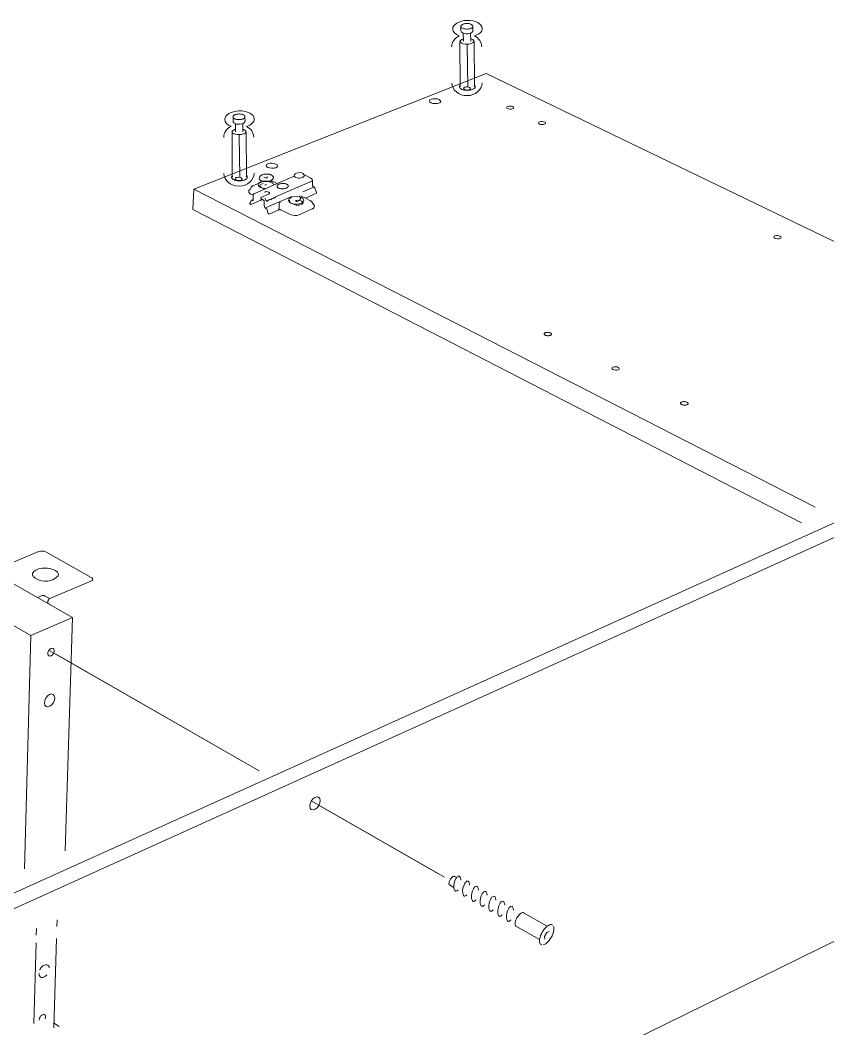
# Model space of a CAD drawing. Header units: metres. Extents: x -0.7 to 7.4, y 0 to 11.2.
# Drawn here: x 0.619 to 0.6616, y 0.7287 to 0.7819 of the extents above; entities that cross this region are included whole.
import ezdxf

# ---------------------------------------------------------------- set-up
doc = ezdxf.new("R2010")
doc.units = ezdxf.units.M
doc.header["$MEASUREMENT"] = 0
doc.layers.add('PDF6_Geometry_Num_Penna__1', color=255, linetype='Continuous', lineweight=18)
doc.layers.add('PDF6_Geometry_Num_Penna__7', color=7, linetype='Continuous', lineweight=18)

msp = doc.modelspace()

# ---------------------------------------------------------------- linework, layer by layer
at = {"layer": 'PDF6_Geometry_Num_Penna__1', "color": 255, "linetype": 'Continuous', "lineweight": 18, "flags": 128}
for points in [[(0.6314544594322239, 0.7423476067134419), (0.6209095788766684, 0.7483988039356642)], [(0.640991524432224, 0.7368745769912197), (0.6347766383211128, 0.7404411603245531)]]:
    msp.add_lwpolyline(points, dxfattribs=at)
at = {"layer": 'PDF6_Geometry_Num_Penna__7', "color": 7, "linetype": 'Continuous', "lineweight": 18, "flags": 128}
for points in [[(0.6428495344322239, 0.7813343842134419), (0.6428477705433351, 0.7815464036578864, 0.3150679448635886), (0.6427369983211129, 0.7816744619912198), (0.6427211233211129, 0.781680459213442), (0.6426851399877795, 0.7816917481023309), (0.6426473927655573, 0.7817002147689975), (0.6426082344322239, 0.7817058592134419), (0.642566959432224, 0.7817086814356642), (0.6425260372100017, 0.7817097397689975), (0.6424854677655573, 0.7817076231023309), (0.6424463094322239, 0.7817033897689976), (0.6424071510988906, 0.781696334213442), (0.6423708149877795, 0.7816875147689976), (0.6423365955433351, 0.7816758731023309), (0.6423041399877795, 0.7816610564356642), (0.6422759177655573, 0.7816437703245531), (0.6422540455433351, 0.7816257786578864), (0.6422374649877794, 0.7816060231023308), (0.6422258233211128, 0.781585209213442), (0.6422187677655572, 0.7815640425467754), (0.6422173566544461, 0.7815432286578864), (0.6422187677655572, 0.7813301508801087)], [(0.6429278510988906, 0.7784313758801086), (0.6429130344322239, 0.780753359213442, 0.3189322726437929), (0.6427292372100021, 0.7808994092134486)], [(0.642179609432224, 0.778464184213442, 0.2286868653942249), (0.6421425677655572, 0.7783844564356641), (0.6421430616544462, 0.7783652653245531)], [(0.6308273616544461, 0.7765595017134419), (0.6308255977655572, 0.7767715211578864, 0.3155579761801908), (0.630714825543335, 0.7768992267134419), (0.630698950543335, 0.776905576713442), (0.6306629672100017, 0.776916512824553), (0.6306252199877794, 0.7769249794912197), (0.6305860616544462, 0.7769309767134419), (0.6305447866544461, 0.7769341517134419), (0.630503864432224, 0.7769345044912197), (0.6304632949877795, 0.7769327406023308), (0.6304241366544461, 0.7769281544912197), (0.6303849783211128, 0.7769210989356642), (0.6303486422100018, 0.7769122794912197), (0.6303144227655573, 0.7769009906023309), (0.6302819672100017, 0.7768861739356641), (0.6302537449877794, 0.776868887824553), (0.6302318727655573, 0.7768505433801086), (0.6302152922100016, 0.7768311406023308), (0.630203650543335, 0.776810326713442), (0.6301965949877795, 0.7767884544912197), (0.6301951838766684, 0.7767679933801085), (0.6301965949877795, 0.7765549156023308)], [(0.6309056783211128, 0.7736564933801086), (0.6308908616544462, 0.7759784767134419, 0.3180511680323405), (0.6307070644322235, 0.7761245267134345)], [(0.6301595533211128, 0.773636737824553, 0.3808459664731806), (0.6301803672100007, 0.7736166294912459)], [(0.6343697091544461, 0.7719229081023309), (0.6336863785988907, 0.7716219886578863, -0.2021864158275265), (0.6332110458211128, 0.7716248108801086), (0.6327213902655573, 0.7718777525467753), (0.6327069263766684, 0.7718841025467753), (0.6326885819322239, 0.7718872775467753), (0.6326705902655573, 0.7718890414356642), (0.6326497763766684, 0.7718879831023308), (0.6326321374877795, 0.7718833969912198), (0.6326162977655573, 0.7718778936578864), (0.632102935543335, 0.7716522922689975), (0.6320468438766684, 0.7716815728245531), (0.6319710672100016, 0.7719145472689973, -0.2768757331325112), (0.631845125543335, 0.7721096333801085), (0.6318356005433351, 0.7723435250467753)], [(0.6318746530433347, 0.7724834719912196, 0.01137990499743895), (0.6319533224877795, 0.7723483581023308), (0.6319674335988905, 0.7723402442134419), (0.6319815447100017, 0.7723360108801086), (0.6319967141544461, 0.7723367164356642), (0.6320125891544461, 0.772341655324553)], [(0.6337964452655573, 0.7721516492134419, -0.1905571568411413), (0.6334254994322239, 0.7721522136578863), (0.6332304133211129, 0.7722531081023308), (0.633219124432224, 0.7722619275467754), (0.6332071299877795, 0.7722682775467753), (0.6331983105433351, 0.7722770969912197), (0.6331884327655573, 0.7722859164356641), (0.6331764383211128, 0.7723010858801086), (0.6331686772100017, 0.7723190775467752), (0.6331679716544462, 0.7723374219912197), (0.6331725577655573, 0.7723529442134419), (0.6331803188766684, 0.7723716414356642), (0.6331937244322239, 0.7723864581023309)], [(0.633560119432224, 0.7723187247689975), (0.6335893999877795, 0.7723278969912197), (0.6336183277655573, 0.7723367164356643), (0.6336447860988905, 0.7723487108801087), (0.6336698333211128, 0.7723631747689975), (0.6336913527655573, 0.7723776386578864), (0.6337135777655573, 0.7723980997689975), (0.6337312166544462, 0.7724171497689976, 0.4362993953968531), (0.633703946932224, 0.7725778047689975), (0.6337099441544461, 0.7725919158801086)], [(0.6227198580433351, 0.752480936713442), (0.6203270369322248, 0.753829323935666, 0.2009375376941774), (0.6199419799877794, 0.7538491500467753), (0.6177748660988905, 0.7529347500467752), (0.6180179299877795, 0.7527950500467753), (0.6180497858211128, 0.7527776581023308), (0.618062133043335, 0.752767780324553), (0.6180716580433351, 0.7527557858801086), (0.6180695413766684, 0.7527335608801087), (0.6180571941544462, 0.7527240358801086), (0.6180419188766684, 0.752713805324553), (0.6179805355433351, 0.7526894636578864), (0.6179688938766684, 0.7526919331023308), (0.6179540066544461, 0.7526870294912197)], [(0.6209770652655572, 0.7525621461578864, -0.3372691694735467), (0.6197954008211127, 0.7524248803245531), (0.6197534202655572, 0.7524516914356641), (0.6197167313766684, 0.7524785025467753), (0.6196849813766684, 0.7525081358801086), (0.619660286932224, 0.7525374164356642), (0.6196408841544461, 0.7525691664356642), (0.6196260674877795, 0.752601269213442)], [(0.6417539124877796, 0.7366730350467753, 0.08201635068769328), (0.6416473735988906, 0.7365414489356642, 0.07933718192673045), (0.641588565543335, 0.7363831222689975, 0.1206545506244235), (0.6415913877655448, 0.7362931639356608)], [(0.6419528438766683, 0.7366001511578864, 0.1573392172112563), (0.6418472927655572, 0.7361009706023308, 0.1169373646942124), (0.6418941416544461, 0.7359671267134419, 0.4213809727648404), (0.641991796611029, 0.7359439560212616, 0.08441507165376261), (0.6420710597100036, 0.736010377268996)], [(0.6422105833211128, 0.736560216713442, 0.1161170693083017), (0.6421636638766657, 0.7366949778245513, 0.4069950767396971), (0.6420581928619876, 0.7367179881295166, 0.1170647472673593), (0.6419617338766634, 0.7366155322690003)], [(0.6426016727655572, 0.7364544892134419, 0.277409104615622), (0.6425244144322149, 0.7364527253245675, 0.1158037123919654), (0.642425460265554, 0.7363509489356661)], [(0.6424163585988907, 0.7363352150467752, 0.1564302380053602), (0.6423108780433333, 0.7358363872689974, 0.1164822587458933), (0.6423577269322243, 0.7357019789356645)], [(0.6428794147100018, 0.7360639289356642, 0.1571488480254686), (0.6427741810988906, 0.7355643956023308, 0.112979036262144), (0.6428205360988906, 0.735430551713442, 0.415028630865364), (0.6429258678794356, 0.7354081682911057, 0.08463036232246134), (0.6429979833211129, 0.7354741550467753)], [(0.6431374716544462, 0.7360241356023308, 0.1165679259917525), (0.6430901994322221, 0.7361581911578853, 0.1161744434278803), (0.6430648699877655, 0.7361830267134185)], [(0.6436010216544461, 0.7357593758801086, 0.1175317893511799), (0.6435541022099984, 0.7358937842134399, 0.4137120459169317), (0.6434517988787974, 0.7359159979219195, 0.1159448794690609), (0.6433520310988912, 0.7358147267134417)], [(0.6423837972100017, 0.7356776725467753, 0.2854116326783326), (0.6424607027655556, 0.7356794364356668, 0.08107223061081209), (0.6425347508211171, 0.735745441157883)], [(0.6433429294322239, 0.7357988164356641, 0.1569605459357009), (0.643237801654445, 0.7352999886578861, 0.1182397062810853), (0.6432846505433377, 0.7351657567134438)], [(0.6438025283211128, 0.7355375139356642, 0.1571259245619881), (0.6436969419322239, 0.7350383333801086, 0.1163893730726864), (0.6437438260988906, 0.7349037839356641, 0.420588802807207), (0.6438443249588087, 0.7348814698053626, 0.08261620177674864), (0.6439207441544473, 0.7349470344912189)], [(0.6439874544322238, 0.7356562589356641, 0.2786810016936244), (0.6439105488766711, 0.735654495046771, 0.1170647473006163), (0.6438114183211197, 0.7355527186578823)], [(0.6440629841544462, 0.735458632824553, 0.01985502133784275), (0.6440601619322199, 0.7354974383801082, 0.1132346302742862), (0.6440136658211123, 0.7356315997689972)], [(0.6445267105433351, 0.7351938731023309, 0.01358137474321153), (0.6445242410988895, 0.7352326786578863, 0.1183233231614329), (0.6444768630433325, 0.7353666989356625, 0.411526768014962), (0.6443725974312661, 0.7353911213805361, 0.1146776066297739), (0.644274968321113, 0.7352884881023308)], [(0.6433103327655573, 0.735141450324553, 0.2855580849261986), (0.6433872383211127, 0.7351432142134423, 0.08284073271193265), (0.6434616744322194, 0.7352090425467791)], [(0.644266219432224, 0.735272577824553, 0.1571259245576874), (0.6441607388766699, 0.7347730444912198, 0.1155337147839838), (0.6442074113766686, 0.7346389889356644)], [(0.6449150483211128, 0.7351267747689976, 0.2774091045871268), (0.6448379663766683, 0.7351249756023308, 0.114673729381987), (0.6447389416544461, 0.7350235167134419, -0.001945743267766542), (0.6447297694322239, 0.7350076417134419, 0.1569605459431564), (0.6446247122100017, 0.7345086375467754, 0.1191299130445882), (0.6446712435988905, 0.7343744761578864, 0.4165992400324688), (0.6447709196829234, 0.7343516335182457, 0.07890612897037684), (0.6448481616544419, 0.7344176914356676)], [(0.6449907544322239, 0.7349289369912198, 0.01288177065276705), (0.6449875794322227, 0.7349680953245529, 0.1167565673841298), (0.6449409069322252, 0.7351021156023315)], [(0.6442334463766684, 0.7346143650467754, 0.2718039292296925), (0.6443103519322355, 0.7346161289356457, 0.08048517952554143), (0.644384611654444, 0.7346828039356659)], [(0.6463660585988906, 0.7333796781023308), (0.6451186363766683, 0.7340919364356642, -0.1985387100213565), (0.6450837819322239, 0.734136739213442, -0.1171694703709249), (0.6450789488766683, 0.7342788733801087, -0.08118220827746997), (0.645172505543335, 0.7345290986578864, -0.07965215592784418), (0.6453404277655572, 0.7347368847689975, -0.1159276464623764), (0.6454653110988906, 0.7348045828245531)], [(0.6470562683211128, 0.7341351869912197), (0.6470153460988907, 0.7341591758801087, 0.1961189315446794), (0.6469332547100062, 0.7341693711578697, 0.1160287602679665), (0.6467509038766666, 0.734070522824555, 0.1611153284380082), (0.6463672851586645, 0.7333980804087785, 0.1175335657714386), (0.6463774180433332, 0.7331958456023304, 0.1977065761330421), (0.6464281474877794, 0.7331302994912198), (0.6464690697100017, 0.7331070161578864)], [(0.6465515491544461, 0.7330963269912197, 0.1160287602909979), (0.6467336530433351, 0.7331952106023308, 0.1614974415438233), (0.6471144766544461, 0.7338628778245531, 0.1176432260738169), (0.647107068321108, 0.7340696056023295)], [(0.6200065735988906, 0.7317801483801086), (0.6200125708211128, 0.7317946122689976), (0.6200369124877795, 0.7318390622689974), (0.6200637235988905, 0.731882806713442), (0.6200951208211128, 0.7319216122689975), (0.6201300458211128, 0.7319558317134419), (0.6201667347100017, 0.7319879344912197), (0.6202034235988906, 0.7320122761578864), (0.6202422291544462, 0.7320316789356641, -0.5753134437225638), (0.6205009916544577, 0.7318874986578866)]]:
    msp.add_lwpolyline(points, format="xyb", dxfattribs=at)
for points in [[(0.6428479116544461, 0.7815469681023308), (0.6428419144322239, 0.7815222736578864), (0.6428313310988906, 0.7815042819912197), (0.6428143977655573, 0.7814869958801086), (0.6427914672100017, 0.7814711208801086), (0.6427643033211128, 0.7814563042134419), (0.6427314949877795, 0.7814425458801086), (0.6426955116544462, 0.781432315324553), (0.6426563533211128, 0.7814238486578864), (0.6426157838766684, 0.7814171458801087), (0.6425716866544462, 0.7814132653245531), (0.6425282949877795, 0.7814122069912197), (0.6424841977655573, 0.7814136181023308), (0.6424415116544462, 0.7814174986578863), (0.6423998838766684, 0.7814238486578864), (0.6423617838766683, 0.781432315324553), (0.6423268588766684, 0.7814432514356642), (0.6422954616544462, 0.7814566569912198), (0.642268650543335, 0.7814711208801086), (0.6422471310988906, 0.7814873486578864), (0.6422312560988906, 0.7815046347689976), (0.6422220838766685, 0.7815222736578864), (0.6422182033211128, 0.7815409708801087)], [(0.6423422399877795, 0.7811982119912197), (0.6423457677655573, 0.7807688814356641)], [(0.6427306483211128, 0.7807717036578864), (0.6427274733211128, 0.7812010342134419)], [(0.6423450622100016, 0.7808969397689974), (0.6423027288766684, 0.7808838869912197), (0.6422685094322239, 0.7808697758801086), (0.6422388760988906, 0.7808539008801086), (0.6422134760988906, 0.7808362619912197), (0.6421923094322239, 0.7808165064356641), (0.6421774927655572, 0.7807946342134419), (0.6421686733211128, 0.7807748786578863), (0.6421640872100017, 0.7807530064356641)], [(0.6421644399877795, 0.7807448925467753), (0.6421796094322239, 0.7784264369912197)], [(0.6425468158211128, 0.7805969728245531), (0.6425799769322239, 0.7783811756023309)], [(0.628122755543335, 0.7729728806023308), (0.6435472583211128, 0.7790621778245531), (0.6801553610988905, 0.7614042389356641)], [(0.6422713316544462, 0.7782292342134419), (0.6422896760988905, 0.7782221786578865), (0.6423277760988906, 0.7782098314356642), (0.6423690510988906, 0.7781996008801086), (0.6424127955433351, 0.7781918397689975), (0.6424583038766684, 0.7781865481023308), (0.6425045177655573, 0.7781823147689975), (0.642552495543335, 0.7781812564356642), (0.6425994149877795, 0.7781830203245531), (0.642646334432224, 0.7781869008801087), (0.6426914899877795, 0.7781925453245531), (0.6427348816544461, 0.778200659213442), (0.6427761566544461, 0.7782115953245531), (0.6428149622100018, 0.7782239425467753), (0.6428498872100017, 0.7782380536578865), (0.6428812844322239, 0.778254634213442), (0.6429084483211128, 0.7782729786578864), (0.6429306733211129, 0.7782934397689975), (0.642949370543335, 0.7783146064356642), (0.6429603066544461, 0.7783378897689975), (0.6429648927655572, 0.7783611731023309), (0.642965245543335, 0.7783742258801086)], [(0.6429655983211129, 0.7783706981023308), (0.6429663038766684, 0.7783901008801086)], [(0.6308257388766684, 0.776771909213442), (0.6308197416544462, 0.7767472147689976), (0.6308091583211128, 0.7767292231023308), (0.6307922249877794, 0.7767119369912198), (0.630769294432224, 0.7766957092134419), (0.6307421305433351, 0.7766812453245531), (0.6307093222100018, 0.7766678397689976), (0.6306733388766683, 0.7766572564356642), (0.6306341805433351, 0.7766487897689975), (0.6305936110988906, 0.776641734213442), (0.6305495138766684, 0.7766382064356642), (0.6305061222100017, 0.7766371481023309), (0.6304620249877795, 0.776638559213442), (0.6304193388766685, 0.7766424397689975), (0.6303777110988906, 0.7766487897689975), (0.6303396110988906, 0.776657609213442), (0.6303046860988906, 0.7766681925467752), (0.6302732888766684, 0.7766815981023308), (0.6302464777655572, 0.7766957092134419), (0.6302249583211128, 0.7767119369912198), (0.6302090833211128, 0.7767292231023308), (0.6301999110988906, 0.7767475675467752), (0.6301960305433351, 0.7767659119912197)], [(0.6303200672100017, 0.7764233294912197), (0.6303235949877796, 0.7759939989356641)], [(0.630708475543335, 0.7759964683801086), (0.630705300543335, 0.7764261517134419)], [(0.6303228894322239, 0.7761217044912198), (0.6302805560988906, 0.7761086517134419), (0.6302463366544462, 0.7760948933801086), (0.6302167033211128, 0.7760790183801086), (0.6301913033211128, 0.7760610267134419), (0.6301701366544462, 0.7760416239356641), (0.6301553199877794, 0.776019751713442), (0.6301465005433351, 0.7759999961578864), (0.6301419144322239, 0.7759781239356641)], [(0.6301422672100018, 0.7759700100467752), (0.6301574366544461, 0.7736512017134419)], [(0.6305246430433351, 0.7758217022689975), (0.6305578041544462, 0.7736062578245531)], [(0.6319428097100017, 0.773765007824553), (0.6319720902655572, 0.7737660661578865), (0.6320020763766684, 0.7737646550467753), (0.6320313569322239, 0.773763596713442), (0.6320592263766683, 0.773760421713442), (0.6320856847100017, 0.7737572467134419), (0.6321139069322239, 0.7737512494912197), (0.6321393069322239, 0.7737456050467754), (0.6321640013766684, 0.7737374911578864), (0.6321876374877794, 0.7737293772689975), (0.6322109208211129, 0.7737191467134419), (0.6322317347100017, 0.7737085633801086), (0.6322504319322239, 0.7736979800467753), (0.6322691291544461, 0.7736828106023308), (0.6322857097100018, 0.7736694050467753), (0.6322973513766684, 0.7736517661578864), (0.6323096985988905, 0.7736341272689975), (0.632317106932224, 0.773618957824553), (0.6323220458211128, 0.7736006133801087), (0.6323231041544461, 0.7735801522689976), (0.6323220458211128, 0.7735596911578864), (0.6323181652655572, 0.7735392300467753), (0.6323100513766684, 0.773520532824553), (0.6323015847100016, 0.773504657824553), (0.6322881791544461, 0.7734877244912197), (0.632270893043335, 0.7734690272689976), (0.6322511374877795, 0.7734520939356642), (0.6322267958211127, 0.7734376300467752), (0.6322049235988906, 0.773425282824553), (0.6321826985988905, 0.7734154050467753), (0.6321576513766684, 0.7734051744912197)], [(0.6338574052655572, 0.7735891128245531), (0.6338842163766684, 0.7736039294912197), (0.6339064413766684, 0.7736183933801086), (0.633926196932224, 0.7736349739356642), (0.6339392497100017, 0.7736515544912197), (0.633945246932224, 0.773670251713442), (0.6339487747100017, 0.7736885961578863)], [(0.6343053977655573, 0.7735481200467752), (0.6339335699877795, 0.7737400311578864), (0.6339409783211128, 0.7737245089356642), (0.6339462699877795, 0.7737065172689974), (0.6339487394322239, 0.7736885256023308)], [(0.5812578858211128, 0.7734437331023308), (0.6217267885988906, 0.750370655324553)], [(0.6301203949877795, 0.7736095739356642), (0.6301207477655573, 0.7735901711578863)], [(0.6302491588766683, 0.773454351713442), (0.6302675033211128, 0.7734472961578864), (0.6303056033211129, 0.7734349489356641), (0.6303468783211128, 0.7734247183801085), (0.6303906227655574, 0.7734169572689975), (0.6304361310988906, 0.773411312824553), (0.6304823449877794, 0.7734074322689974), (0.6305303227655572, 0.7734063739356641), (0.6305772422100018, 0.7734074322689974), (0.6306241616544461, 0.7734116656023308), (0.6306693172100017, 0.773417662824553), (0.6307127088766684, 0.7734254239356642), (0.6307539838766684, 0.7734363600467753), (0.6307927894322239, 0.7734490600467753), (0.630827714432224, 0.7734628183801086), (0.6308591116544461, 0.7734797517134419), (0.6308862755433351, 0.7734980961578863), (0.630908500543335, 0.7735182044912198), (0.6309271977655573, 0.7735397239356642), (0.6309381338766684, 0.7735626544912196), (0.6309427199877795, 0.7735859378245531), (0.6309430727655573, 0.7735989906023308)], [(0.630943425543335, 0.7735958156023308), (0.6309441310988906, 0.7736148656023308)], [(0.6312364074877794, 0.7731398856023308), (0.6317274741544462, 0.7733533161578864)], [(0.6313507780433351, 0.7727412819912197), (0.6325272919322239, 0.7732591597689975)], [(0.6321488319322239, 0.7734025639356642), (0.6321311930433351, 0.7733951556023309), (0.6321036763766684, 0.773387041713442), (0.6320747485988906, 0.7733813972689975), (0.6320451152655573, 0.7733754000467753), (0.6320137180433351, 0.7733722250467753), (0.6319862013766684, 0.7733683444912197), (0.6319540985988906, 0.7733672861578863), (0.6319251708211128, 0.7733658750467752), (0.6318951847100017, 0.7733669333801086), (0.6318683735988906, 0.7733683444912197), (0.6318380347100018, 0.7733715194912197), (0.6318108708211129, 0.7733746944912198), (0.6317861763766685, 0.7733806917134419), (0.631758306932224, 0.7733863361578864), (0.6317491347100017, 0.7733909222689974)], [(0.6317788033211128, 0.7732771514356642), (0.6317795088766683, 0.7732651569912197)], [(0.6318224066544461, 0.7735946161578864), (0.6319409399877796, 0.7735469911578864), (0.6320266649877795, 0.773618957824553)], [(0.6318758172100017, 0.7732010219912197), (0.6319654227655572, 0.7732010219912197)], [(0.632142623043335, 0.7733798450467753), (0.6321450924877795, 0.7733191672689975)], [(0.6321450219322239, 0.7733863714356641), (0.6321489024877794, 0.7734001297689975)], [(0.6322048177655573, 0.7734253181023308), (0.632527609432224, 0.7732591597689975)], [(0.6343051508211128, 0.7735481906023308), (0.6343217313766684, 0.7735376072689975), (0.6343383119322239, 0.7735224378245531), (0.6343520702655573, 0.7735047989356642), (0.6343647702655573, 0.7734825739356642), (0.6343721785988906, 0.7734599961578864), (0.6343802924877795, 0.773435301713442), (0.6343838202655573, 0.773413076713442), (0.6324400147100018, 0.7725618239356642)], [(0.6330078458211128, 0.7730286194912197), (0.6329764485988906, 0.7730162722689975), (0.6329404652655573, 0.7730056889356641), (0.6329023652655572, 0.7729968694912197), (0.6328819041544461, 0.7729936944912197), (0.6328589735988905, 0.7729929889356641), (0.6328180513766684, 0.7729891083801086), (0.6327774819322239, 0.7729894611578865), (0.632736206932224, 0.7729901667134419), (0.6326998708211128, 0.7729954583801085), (0.6326674152655573, 0.7730032194912196), (0.632637781932224, 0.7730109806023309), (0.6326123819322239, 0.7730190944912196), (0.6325866291544462, 0.7730317944912197), (0.6325661680433351, 0.7730423778245531), (0.6325492347100017, 0.7730575472689974), (0.6325354763766684, 0.7730702472689974), (0.6325255985988906, 0.7730861222689974), (0.6325181902655573, 0.7731037611578864), (0.6325174847100017, 0.7731242222689975), (0.6325213652655572, 0.773142566713442), (0.6325291263766684, 0.7731612639356642), (0.6325379458211128, 0.7731707889356642), (0.6325464124877795, 0.7731803139356642), (0.6325555847100017, 0.7731894861578864), (0.6325661680433351, 0.7731990111578864), (0.6325905097100017, 0.7732138278245531), (0.6326197902655573, 0.7732286444912198)], [(0.632527433043335, 0.7732592656023308), (0.6334256052655572, 0.7736508489356642)], [(0.6326197549877796, 0.7732287503245531), (0.6326532688766684, 0.773241450324553), (0.6326892522100017, 0.7732520336578864), (0.6327273522100018, 0.773260500324553), (0.6327474605433351, 0.7732636753245531), (0.6327679216544462, 0.7732664975467752), (0.6328088438766685, 0.7732682614356641), (0.6328501188766684, 0.773270025324553), (0.6328913938766684, 0.7732672031023309), (0.6329298466544462, 0.7732619114356641), (0.6329615966544462, 0.7732562669912197), (0.6329894660988906, 0.7732481531023309), (0.6330169827655573, 0.773238275324553), (0.6330402660988906, 0.7732280447689974), (0.6330614327655573, 0.7732153447689974), (0.633077660543335, 0.7732019392134419), (0.633092124432224, 0.7731867697689975), (0.6331020022100017, 0.7731712475467752), (0.633109410543335, 0.7731536086578864), (0.6331101160988906, 0.7731352642134419), (0.6331065883211129, 0.7731169197689974), (0.6330977688766684, 0.7730985753245531), (0.6330917716544462, 0.7730869336578864), (0.633082599432224, 0.7730774086578864), (0.6330720160988906, 0.7730678836578865), (0.6330607272100017, 0.773060475324553), (0.6330367383211128, 0.7730435419912197), (0.6330078105433351, 0.773028725324553)], [(0.6334257463766684, 0.7736507783801087), (0.6334250408211128, 0.7736670061578864)], [(0.6344651708211129, 0.7730799839356641), (0.6344422402655573, 0.7730902144912197), (0.6344309513766684, 0.7730986811578864), (0.6344189569322239, 0.773112086713442), (0.6344087263766683, 0.7731276089356642), (0.6343992013766684, 0.7731452478245531), (0.6343939097100016, 0.7731632394912198), (0.6343907347100017, 0.7731812311578864), (0.6343836791544462, 0.7734130061578864)], [(0.6195349449877795, 0.7494288444912197), (0.579127425543335, 0.7726666694912196)], [(0.6281228966544461, 0.7729728100467753), (0.6280812688766684, 0.771896837824553)], [(0.6281228966544461, 0.7729728100467753), (0.6608987744322239, 0.7561834100467753)], [(0.6311067263766684, 0.7729707639356642), (0.6310848541544462, 0.7729559472689974), (0.6310693319322239, 0.7729414833801086), (0.6310562791544462, 0.7729256083801086), (0.6310460485988907, 0.7729090278245531), (0.6310372291544462, 0.7728928000467753), (0.6310337013766684, 0.7728769250467753), (0.6310319374877795, 0.7728585806023308), (0.6310340541544461, 0.7728088389356641)], [(0.6310339835988906, 0.7728088389356641), (0.6310375113766684, 0.7727904944912196), (0.631044566932224, 0.7727749722689975), (0.6310569141544462, 0.7727573333801085), (0.6310731419322239, 0.7727418111578863), (0.6310925447100018, 0.7727266417134419), (0.6311154752655572, 0.7727118250467753), (0.6312502363766683, 0.772642327824553)], [(0.6311068674877794, 0.7729707286578864), (0.6310775869322239, 0.772912520324553)], [(0.6312362663766684, 0.773139709213442), (0.6312186274877795, 0.7731298314356642), (0.6312027524877795, 0.7731224231023308), (0.6311900524877795, 0.7731125453245531), (0.6311787635988907, 0.7731012564356642), (0.6311678274877794, 0.7730913786578864), (0.6311593608211128, 0.7730797369912198), (0.6311533635988906, 0.7730656258801086), (0.6311067969322239, 0.7729707286578864)], [(0.6312499894322239, 0.7726470550467753), (0.6312510477655573, 0.7726675161578864), (0.6312549283211129, 0.7726858606023308), (0.631264100543335, 0.7726996189356642), (0.6312746838766684, 0.7727091439356641), (0.6312880894322239, 0.7727144356023308), (0.6313022005433351, 0.7727126717134419), (0.6313173699877795, 0.7727066744912198)], [(0.6312594791544461, 0.7724153858801086), (0.6312591263766684, 0.772429144213442), (0.631250306932224, 0.7726422219912197)], [(0.6312765183211129, 0.7727116486578864), (0.6313304933211128, 0.7727342264356641)], [(0.6320642358211128, 0.7726987369912198), (0.6316638330433351, 0.772525170324553)], [(0.6316714883211129, 0.7730623803245531), (0.631857049432224, 0.7729653664356642)], [(0.6345996497100016, 0.7727511244912197), (0.6340122747100017, 0.7724925383801087), (0.6337681524877795, 0.7726188328245531)], [(0.6337769719322239, 0.7726238069912197), (0.6337893191544461, 0.7726082847689976)], [(0.6338739505433351, 0.7728187872689976), (0.6344652060988906, 0.773079842824553)], [(0.634465311932224, 0.7730799486578864), (0.6344773063766684, 0.773071129213442), (0.6344864785988906, 0.7730601931023309), (0.6344963563766683, 0.7730492569912197), (0.6345058813766683, 0.7730337347689975), (0.634511173043335, 0.7730178597689975)], [(0.6345852916544462, 0.7728229500467753), (0.6345740027655572, 0.7728296528245531), (0.6345112083211129, 0.7730180361578864)], [(0.6345974272100017, 0.7728007250467752), (0.6345917827655573, 0.7728190694912197)], [(0.6345996497100016, 0.772751089213442), (0.634597533043335, 0.7728008308801086)], [(0.6310786099877795, 0.7722350106023309), (0.6310824905433351, 0.7722466522689976)], [(0.6311359010988906, 0.7721578933801085), (0.6310805149877795, 0.7721857628245531), (0.6310787510988906, 0.7722351517134419)], [(0.6311086666544461, 0.7722568122689976), (0.6310825610988906, 0.772246581713442)], [(0.6311071144322239, 0.772252437824553), (0.6310891227655572, 0.772244676713442), (0.6311011172100017, 0.7722379739356641)], [(0.6311010113766684, 0.7722381150467753), (0.6311087724877795, 0.7722568122689976)], [(0.6311087372100017, 0.7722569181023308), (0.6311496594322239, 0.7723701597689975)], [(0.6311359716544461, 0.7721578581023308), (0.6316651383211128, 0.7723889275467754)], [(0.6311497299877795, 0.772370230324553), (0.6311564327655573, 0.772381519213442), (0.631164899432224, 0.7723885747689975)], [(0.6312592674877795, 0.7724292500467753), (0.6311650758211128, 0.7723886806023308), (0.6311813035988907, 0.7723893861578863), (0.6311922397100017, 0.7723851528245531)], [(0.6311923102655573, 0.7723850469912198), (0.631213476932224, 0.7723748164356642)], [(0.631213476932224, 0.7723747106023308), (0.6312272352655572, 0.7723708300467752), (0.6312385241544461, 0.7723715356023308), (0.6312476963766684, 0.7723761217134419), (0.6312536935988906, 0.7723856467134419), (0.6312603963766684, 0.7723994050467753), (0.6312593380433351, 0.7724152800467753)], [(0.6316711708211128, 0.7725237239356642), (0.631659881932224, 0.7725138461578863), (0.6316619985988906, 0.7724633989356642)], [(0.6316618574877795, 0.772463257824553), (0.6317179491544462, 0.7724343300467753)], [(0.6317090591544462, 0.772420077824553), (0.6316984758211128, 0.7724084361578863), (0.6316854230433351, 0.7723992639356642), (0.631664961932224, 0.7723890333801087), (0.6317041202655572, 0.7724430083801086)], [(0.6317088474877794, 0.7724202189356643), (0.6317180197100016, 0.7724343300467753), (0.6318090363766683, 0.7723877633801086)], [(0.6318354947100018, 0.7723433839356642), (0.6318330252655573, 0.7723571422689975), (0.6318277335988907, 0.772370547824553), (0.6318175030433351, 0.7723814839356642), (0.6318090363766683, 0.7723878339356642)], [(0.6332941602655572, 0.7725857422689976), (0.6319454908211128, 0.7719934283801085)], [(0.6320125538766684, 0.772341831713442), (0.6320280760988906, 0.772351356713442), (0.6320439510988906, 0.7723633511578865), (0.6320594733211128, 0.772379931713442), (0.6320693510988906, 0.7723989817134419)], [(0.6321984677655572, 0.7724224767134419), (0.6321825927655572, 0.7724196544912197), (0.632167070543335, 0.7724185961578864), (0.6321526066544461, 0.772420712824553), (0.6321388483211129, 0.7724288267134419), (0.6320693510988906, 0.7723988406023308)], [(0.6321984324877795, 0.7724224414356642), (0.6322132491544462, 0.7724319664356641), (0.6322291241544462, 0.7724443136578864), (0.632242176932224, 0.7724605414356642), (0.6322548769322239, 0.7724792386578864)], [(0.6322548769322239, 0.7724792739356642), (0.6323240213766684, 0.7725096128245531), (0.6323384852655572, 0.7725029100467753), (0.6323522435988906, 0.7724990294912197), (0.6323677658211128, 0.7724997350467753), (0.6323836408211129, 0.7725050267134419)], [(0.6323836055433351, 0.7725049561578864), (0.6323994805433352, 0.7725123644912197), (0.6324142972100018, 0.7725268283801087), (0.6324277027655573, 0.7725430561578864), (0.6324400499877795, 0.7725621061578865)], [(0.6326218363766684, 0.7719713092134419), (0.6326239530433351, 0.7721896786578863)], [(0.6326239177655573, 0.7721895375467752), (0.6326281510988906, 0.7721990625467753), (0.6326387344322238, 0.772226579213442), (0.632646495543335, 0.7722452764356642), (0.6326574316544462, 0.7722618569912197), (0.6326680149877795, 0.7722777319912197), (0.6326810677655573, 0.7722967819912198)], [(0.6334825788766683, 0.772374216713442), (0.633572184432224, 0.772374216713442)], [(0.6335039572100017, 0.7723082472689975), (0.6335237127655573, 0.7723117750467753), (0.6335462905433351, 0.7723156556023308), (0.633568515543335, 0.7723220056023309)], [(0.6337559463766683, 0.772364056713442), (0.633823326932224, 0.7723277206023309)], [(0.6343472019322239, 0.7722974875467753), (0.6343380297100017, 0.7723080708801086), (0.6343306213766684, 0.7723197125467752), (0.6343193324877795, 0.772328179213442), (0.6343098074877794, 0.7723366458801086), (0.6342981658211128, 0.7723451125467753), (0.6342861713766683, 0.7723514625467752), (0.6340124158211129, 0.7724925736578864)], [(0.6342499763766684, 0.772349910324553), (0.6342609124877795, 0.7723555547689974), (0.6342750235988905, 0.7723559075467753), (0.6342863124877794, 0.7723513214356642)], [(0.6343471313766684, 0.772297381713442), (0.6344014591544461, 0.7722063650467753)], [(0.6344832330433351, 0.7721004258801086), (0.6344797052655572, 0.772120534213442), (0.6344751191544461, 0.772136409213442), (0.6344670052655573, 0.7721498147689975), (0.634457833043335, 0.772163220324553), (0.6344433691544462, 0.7721759203245531), (0.6344299635988906, 0.7721868564356641), (0.6344130302655573, 0.772199909213442), (0.6344013885988906, 0.772206259213442), (0.6344359608211129, 0.7721508731023309)], [(0.6344832330433351, 0.7721003200467753), (0.6344853497100017, 0.7720505783801086)], [(0.6280811983211128, 0.7718968731023308), (0.6601860927655572, 0.7553731147689975)], [(0.6326140752655572, 0.7719280586578864), (0.6326091363766684, 0.7719411114356642), (0.6325992585988905, 0.7719499308801085)], [(0.6326161566544461, 0.7718777525467753), (0.6326140399877795, 0.7719281997689975)], [(0.6344852791544462, 0.7720507194912197), (0.6344835152655572, 0.7720299056023309), (0.6344778708211128, 0.7720094444912198), (0.634464818043335, 0.7719903944912198), (0.6344475319322239, 0.7719713444912197), (0.6344260124877794, 0.771955116713442), (0.6343988485988906, 0.7719378306023308), (0.6343695680433351, 0.7719230139356642)], [(0.5902304005433351, 0.7230239569912198), (0.6711879616544462, 0.7595484514356642), (0.6717125422100018, 0.7592888069912198)], [(0.6722810788766684, 0.7592937106023308), (0.591252609432224, 0.7226266939356641)], [(0.6227199285988906, 0.7524810072689976), (0.6227442702655572, 0.7524637211578864), (0.6227640258211128, 0.7524467878245531), (0.622778136932224, 0.7524273850467753), (0.6227883674877794, 0.7524076294912198), (0.6227908369322239, 0.7523857572689975)], [(0.620285761932224, 0.7515051886578864), (0.6205309424877795, 0.7513654886578864), (0.6227026424877795, 0.7522897664356641)], [(0.6227909074877795, 0.7523857572689975), (0.6227859685988906, 0.7523635322689975), (0.6227764435988906, 0.752343776713442), (0.6227559824877794, 0.7523243739356641), (0.6227323463766683, 0.752307087824553), (0.622702713043335, 0.752289801713442)], [(0.6202535533211129, 0.7515224394912198), (0.6202362672100017, 0.751529847824553), (0.6202143949877794, 0.7515372561578864), (0.6201897005433351, 0.7515397256023308), (0.6201650060988906, 0.7515397256023308), (0.6201431338766684, 0.7515351394912198), (0.6201237310988905, 0.751529847824553), (0.6198789033211128, 0.7514243672689975)], [(0.6202856208211128, 0.7515053650467752), (0.6202535180433351, 0.7515226511578863)], [(0.6204254972100017, 0.7512015175467752), (0.6204272610988906, 0.7512307981023308), (0.6204374916544462, 0.7512576092134419), (0.6204491333211128, 0.7512868897689975), (0.6204664194322239, 0.751311584213442), (0.6204868805433351, 0.751333809213442), (0.6205087527655573, 0.7513535647689975), (0.6205309777655573, 0.751365559213442)], [(0.620422745543335, 0.751112970324553), (0.6204255677655572, 0.7512015175467752)], [(0.6205230049877795, 0.7510860886578864), (0.6205205355433351, 0.7510712719912198), (0.6205205355433351, 0.7510592775467754)], [(0.621726718043335, 0.7503705494912197), (0.6195349097100017, 0.7494289856023308)], [(0.6213463883211128, 0.7380610744912196), (0.6217266827655573, 0.7503705494912197)], [(0.6191893991544462, 0.7371112556023308), (0.6195347685988906, 0.7494288444912197)], [(0.6315750388766683, 0.742278532824553), (0.6205334472100017, 0.748614421713442)], [(0.641349805543335, 0.7366690839356642), (0.6343475194322239, 0.7406875756023309)], [(0.5904781563766683, 0.6994157506023309), (0.591470873043335, 0.6986858533801086), (0.6701826508211128, 0.7373555894912197)], [(0.6419809602655573, 0.7366477056023308), (0.6418687769322239, 0.7367115583801086)], [(0.6418390024877795, 0.7361361072689976), (0.6416135774877795, 0.7362645183801086)], [(0.6209167755433351, 0.7344262992134419), (0.620905839432224, 0.7340735214356642)], [(0.6467689308211128, 0.7340852336578864), (0.6455218613766683, 0.7347974919912197)], [(0.6198143449877795, 0.7336044681023308), (0.619824575543335, 0.7339572458801087)], [(0.6467505158211129, 0.7337548572689976), (0.6468785741544462, 0.7338130656023308)], [(0.6208864719322239, 0.7334453300467753), (0.6207407747100017, 0.7287318661578864)], [(0.6466332172100017, 0.7335498933801087), (0.6467506922100017, 0.7337548572689975)], [(0.6466485277655573, 0.7334098406023308), (0.6466333583211129, 0.7335498933801087)], [(0.6196801483211128, 0.7289472369912198), (0.6198032677655573, 0.7332165536578864)], [(0.6199698847100017, 0.7291281061578864), (0.6199698847100017, 0.7291425700467753), (0.6199727069322238, 0.7291785533801086), (0.6199822319322239, 0.729215947824553), (0.6199949319322239, 0.7292526367134419), (0.6200136291544461, 0.7292861506023308), (0.6200358541544462, 0.7293203700467753), (0.6200605485988906, 0.7293524728245531), (0.6200873597100016, 0.7293771672689975), (0.620116993043335, 0.7293990394912196), (0.6201455680433351, 0.7294138561578865)], [(0.621032204432224, 0.7288001286578865), (0.6207330488766684, 0.7289871008801087)]]:
    msp.add_lwpolyline(points, dxfattribs=at)
for points in [[(0.6469331135988906, 0.7653832547689976), (0.6469063024877795, 0.765395249213442), (0.6468766691544462, 0.7654051269912198), (0.6468449191544461, 0.7654125353245531), (0.646810346932224, 0.7654146519912197), (0.6467761274877795, 0.7654178269912197), (0.6467443774877795, 0.7654146519912197), (0.6467122747100017, 0.7654125353245531), (0.6466829941544461, 0.7654051269912198), (0.6466565358211128, 0.765395249213442), (0.6466343108211128, 0.765385724213442), (0.6466170247100017, 0.7653733769912197), (0.6466043247100016, 0.7653585603245531), (0.6466000913766684, 0.765341274213442), (0.6466000913766684, 0.7653268103245531), (0.6466043247100016, 0.7653116408801086), (0.6466170247100017, 0.7652950603245531), (0.6466343108211128, 0.7652802436578864), (0.6466565358211128, 0.7652678964356642), (0.6466829941544461, 0.7652559019912197), (0.6467122747100017, 0.7652484936578864), (0.6467443774877795, 0.765241085324553), (0.6467789497100017, 0.7652361464356642), (0.646810346932224, 0.7652340297689975), (0.6468449191544461, 0.7652361464356642), (0.6468766691544462, 0.765241085324553), (0.6469063024877795, 0.7652456714356641), (0.6469331135988906, 0.7652559019912197), (0.6469549858211128, 0.7652678964356642), (0.6469722719322238, 0.7652802436578864), (0.6469846191544462, 0.7652950603245531), (0.646989558043335, 0.7653095242134419), (0.646989558043335, 0.7653243408801087), (0.6469846191544462, 0.765341274213442), (0.6469722719322238, 0.7653564436578865), (0.6469549858211128, 0.7653709075467753)], [(0.654135071932224, 0.7617255842134419), (0.6541114358211129, 0.7617375786578864), (0.6540786274877796, 0.7617474564356642), (0.6540472302655573, 0.7617523953245531), (0.654012658043335, 0.7617573342134419), (0.6539784385988906, 0.7617601564356642), (0.6539442191544461, 0.7617573342134419), (0.6539121163766684, 0.7617548647689975), (0.6538803663766684, 0.7617474564356642), (0.6538556719322239, 0.7617375786578864), (0.6538337997100017, 0.7617255842134419), (0.6538168663766684, 0.7617132369912197), (0.6538045191544462, 0.7616987731023309), (0.6537995802655573, 0.7616814869912197), (0.6537995802655573, 0.761666670324553), (0.6538066358211129, 0.7616497369912197), (0.653818983043335, 0.7616345675467753), (0.6538362691544461, 0.761617634213442), (0.6538584941544461, 0.7616052869912198), (0.6538853052655573, 0.7615932925467752), (0.6539170552655573, 0.7615834147689976), (0.6539495108211129, 0.7615760064356641), (0.6539833774877796, 0.7615738897689975), (0.6540175969322239, 0.761571420324553), (0.6540521691544461, 0.7615738897689975), (0.6540839191544462, 0.7615760064356641), (0.6541160219322238, 0.7615834147689976), (0.6541400108211128, 0.7615932925467752), (0.654161883043335, 0.7616052869912198), (0.6541791691544461, 0.761617634213442), (0.6541915163766684, 0.7616324508801087), (0.6541964552655573, 0.7616472675467753), (0.6541964552655573, 0.7616642008801086), (0.6541890469322239, 0.7616814869912197), (0.6541774052655572, 0.7616959508801087), (0.6541601191544462, 0.7617107675467752)]]:
    msp.add_lwpolyline(points, close=True, dxfattribs=at)
at = {"layer": 'PDF6_Geometry_Num_Penna__7', "color": 7, "linetype": 'Continuous', "lineweight": 18}
for centre, radius, start, end in [((0.6423674531159214, 0.7362634845999576), 0.0003085009954649776, 5.981632922463574, 32.59845951614905), ((0.643148429279933, 0.7359235687397753), 0.0003033647230384906, 121.973818939876, 149.0331108468037)]:
    msp.add_arc(centre, radius, start, end, dxfattribs=at)
for centre, major_axis, ratio, start_param, end_param in [((0.6425400867340503, 0.7813142631267558), (0.000310342876610359, 6.995283865940396e-06), 0.4712040782942, 3.952519658286437, 6.368478620699811), ((0.6425377838149917, 0.7807724112990468), (0.0003675813903180059, 1.848901407974779e-06), 0.4192145052688411, 3.073222301798029, 6.293168434831359), ((0.630507543388918, 0.7765498803908111), (-0.000319775785631804, 1.391996227950773e-06), 0.491608001534493, 0.8935432244109682, 3.204953455305609), ((0.6305156110583303, 0.7759973524081452), (0.000367567893433951, 1.848833519835225e-06), 0.4192145052456438, 3.073222291992083, 6.293168449164394), ((0.6319418321080047, 0.7735664271317553), (0.0003669400818571145, 1.755633096189868e-05), 0.5406405306655457, 1.542559112640719, 4.133267992673691), ((0.6336842392276971, 0.7736883307331027), (0.0002600092859905702, 1.30394558287561e-05), 0.5816236691855796, 0.261349463439798, 3.196788369117393), ((0.6318211855979694, 0.7731491496880762), (0.0002118759587846908, 1.317144821300076e-05), 0.5303936981406314, 1.946791967200937, 3.896971696692523), ((0.6336829955374624, 0.7736725277714349), (0.0002583019779527351, 7.966005599824301e-06), 0.4618844514459859, 3.121485018051167, 5.441678148019244), ((0.6319660651650132, 0.7727577648162681), (0.0001644014742915312, 2.631194785940317e-06), 0.4786204736401254, 5.399420047888199, 8.614647203112325), ((0.6336334318393783, 0.7722429199394762), (0.0002534669058138483, 6.013018037931417e-06), 0.4862492370259736, 5.399123106514817, 6.994210557457169), ((0.6203034861752342, 0.7526399672493201), (-0.0006858180346107635, 1.859879839971616e-05), 0.4937279184906553, 2.964823306777094, 6.452415730553471), ((0.6202250891511288, 0.7316984755965653), (0.0001772639847030799, 0.0002985724044415327), 0.6517021552668357, 2.288438005184387, 4.492946675641976), ((0.6201551002877861, 0.729231016809527), (9.341910118498835e-05, 0.0001882199345192293), 0.6557950046452516, 4.852942581298755, 6.993570720781074)]:
    msp.add_ellipse(centre, major_axis=major_axis, ratio=ratio, start_param=start_param, end_param=end_param, dxfattribs=at)
for centre, major_axis, ratio in [((0.6425430437627833, 0.778279016423553), (-0.0001846357793088282, 8.010759818377627e-06), 0.442554200271322), ((0.6408527037707789, 0.7776093256396575), (-0.0002959152076129623, 1.208825947918162e-05), 0.4430764461440204), ((0.6448135438748802, 0.7772700072492912), (-0.000185249908162155, 1.031981101917712e-05), 0.4462521852527296), ((0.6464973213088976, 0.7764536835103448), (-0.0001851600292511746, 1.022056906874177e-05), 0.4468910494218837), ((0.6322434740477972, 0.774205090442724), (-0.0003018473386858789, 1.169071695183985e-05), 0.4475130260001579), ((0.6304916489524147, 0.7735108746704182), (-0.0001895984896568282, 6.456021371836804e-06), 0.4458954705883526), ((0.6589128787971192, 0.7704341060060013), (-0.000192313073577921, 1.343058511893421e-05), 0.4488435526321215), ((0.650369451291854, 0.7635088531640097), (-0.0001976399548359043, 1.106191938848868e-05), 0.4644344283186049), ((0.6205933008127555, 0.7485412600627607), (0.0001155337260982936, 0.0001981362188171465), 0.6396426599646653), ((0.6205176189399688, 0.7459992630737912), (0.0001868924082983892, 0.0003168565464184426), 0.6308381256029654), ((0.634515122995657, 0.7405685533252382), (0.0001899294521607864, 0.0003289845243188427), 0.6054486897398539)]:
    msp.add_ellipse(centre, major_axis=major_axis, ratio=ratio, dxfattribs=at)
for points in [[(0.642549638043335, 0.7818724761578865), (0.642119601932224, 0.7818615400467752), (0.6417756435988907, 0.7816558706023308), (0.6417812880433352, 0.7814121011578864)], [(0.6433384491544462, 0.7814502011578864), (0.6433331574877795, 0.7816939706023308), (0.6429789685988906, 0.7818827067134421), (0.6425496380433353, 0.7818724761578866)], [(0.641781288043335, 0.7814121011578864), (0.6417848158211128, 0.7812625233801087), (0.641921340821113, 0.7811330539356643), (0.6421259519322244, 0.7810586178245533)], [(0.6422194733211128, 0.7813297981023308), (0.642225470543335, 0.7812691203245531), (0.6422628649877795, 0.7812264342134418), (0.6423288344322242, 0.781203503657886)], [(0.6429306380433351, 0.7810519150467753), (0.6431751130433351, 0.7811312900467753), (0.643343388043335, 0.781280867824553), (0.6433384491544463, 0.7814502011578862)], [(0.642125951932224, 0.7810586178245531), (0.6418846519322239, 0.7809411428245531), (0.6417227269322241, 0.7807234789356641), (0.6417241380433353, 0.7804719483801082)], [(0.643311638043335, 0.7804846483801087), (0.643310226932224, 0.7807263011578863), (0.6431567685988906, 0.7809347928245531), (0.6429306380433351, 0.7810519150467752)], [(0.6417400130433351, 0.7785676539356642), (0.6417431880433351, 0.778196531713442), (0.6421001991544462, 0.7778980817134421), (0.6425394074877795, 0.77790160949122)], [(0.6425394074877795, 0.7779016094912198), (0.6429775574877795, 0.7779054900467752), (0.6433303352655573, 0.7782095844912197), (0.6433282185988904, 0.7785807067134421)], [(0.6421436260988906, 0.778362584213442), (0.6421566788766684, 0.7782969675467755), (0.6421976010988906, 0.7782588675467753), (0.6422713316544462, 0.7782292342134417)], [(0.6421796094322239, 0.7784264369912197), (0.6421845483211127, 0.7784264369912197), (0.64217701945629, 0.7784119731023307), (0.6421817260988906, 0.7784119731023307)], [(0.6421824316544461, 0.7784084453245531), (0.6421924097168029, 0.7784084453245531), (0.642192309432224, 0.7783915119912197), (0.6422025399877798, 0.7783915119912197)], [(0.6429056260988907, 0.7783964508801087), (0.6429162094322239, 0.7783964508801087), (0.642916166943825, 0.7784133842134416), (0.6429264399877795, 0.7784133842134416)], [(0.642927145543335, 0.7784169119912198), (0.6429321345745135, 0.7784169119912198), (0.6429232649877802, 0.7784313758801082), (0.642927851098891, 0.7784313758801082)], [(0.6429645399877795, 0.7783932758801086), (0.6429645399877795, 0.778422556435664), (0.6429504288766685, 0.7784500731023307), (0.6429285566544464, 0.7784694758801085)], [(0.6305274299877794, 0.7770974172689975), (0.6300973938766684, 0.7770864811578863), (0.629753435543335, 0.7768808117134418), (0.6297590799877794, 0.7766370422689973)], [(0.6313162410988906, 0.7766754950467752), (0.631310949432224, 0.776918911713442), (0.630956760543335, 0.777107647824553), (0.6305274299877794, 0.7770974172689978)], [(0.6297590799877795, 0.7766370422689974), (0.6297626077655573, 0.7764871117134419), (0.6298991327655572, 0.7763579950467752), (0.6301037438766683, 0.776283558935664)], [(0.630197300543335, 0.7765549156023308), (0.6302032977655573, 0.7764942378245531), (0.6302406922100017, 0.7764515517134418), (0.630306661654446, 0.7764282683801083)], [(0.6309084299877794, 0.7762765033801087), (0.6311529049877794, 0.7763562311578863), (0.6313211799877796, 0.776505808935664), (0.631316241098891, 0.7766754950467751)], [(0.6301037438766685, 0.7762835589356641), (0.6298624438766682, 0.7761660839356643), (0.6297005188766681, 0.7759484200467753), (0.6297019299877793, 0.775696536713442)], [(0.6312894299877795, 0.7757095894912197), (0.6312880188766684, 0.7759512422689976), (0.6311345605433348, 0.7761597339356644), (0.6309084299877793, 0.7762765033801089)], [(0.6297178049877794, 0.7737925950467752), (0.6297209799877794, 0.7734214728245531), (0.6300779910988905, 0.7731230228245531), (0.630517199432224, 0.7731265506023309)], [(0.6301574366544461, 0.773689301713442), (0.630133800543335, 0.7736691933801085), (0.630119689432224, 0.7736392072689974), (0.6301207477655573, 0.7736081628245532)], [(0.630517199432224, 0.7731265506023308), (0.630955349432224, 0.7731304311578864), (0.6313081272100017, 0.7734345256023307), (0.6313060105433351, 0.7738056478245529)], [(0.6309423672100017, 0.7736183933801086), (0.6309423672100017, 0.7736476739356642), (0.6309282560988906, 0.7736751906023309), (0.6309063838766684, 0.773693887824553)], [(0.6301214533211128, 0.7735873489356642), (0.6301345060988907, 0.7735220850467754), (0.630175428321113, 0.7734839850467754), (0.6302491588766684, 0.7734543517134422)], [(0.6301574366544461, 0.7736512017134419), (0.630162375543335, 0.7736512017134419), (0.6301545023120152, 0.7736367378245528), (0.6301595533211127, 0.7736367378245528)], [(0.6308834533211128, 0.7736212156023309), (0.6308940366544462, 0.7736212156023309), (0.6308939941660465, 0.7736381489356642), (0.6309042672100013, 0.7736381489356642)], [(0.6309049727655572, 0.773641676713442), (0.6309103112620452, 0.773641676713442), (0.6309010922100016, 0.7736564933801086), (0.6309056783211126, 0.7736564933801086)], [(0.6315187708211129, 0.7732072661578864), (0.6315187708211129, 0.7733215661578863), (0.6316986874877796, 0.7734136411578867), (0.6319205847100018, 0.7734136411578867)], [(0.6319205847100017, 0.7730005383801086), (0.6316986874877795, 0.7730005383801086), (0.6315187708211131, 0.7730929661578865), (0.6315187708211131, 0.7732072661578862)], [(0.6319205847100017, 0.7734136411578865), (0.6321424819322239, 0.7734136411578865), (0.6323223985988902, 0.7733215661578863), (0.6323223985988902, 0.7732072661578862)], [(0.6331254619322239, 0.7723804256023308), (0.6331254619322239, 0.7724947256023308), (0.6333053785988906, 0.7725871533801085), (0.6335272758211129, 0.7725871533801085)], [(0.6331254619322239, 0.7723804256023308), (0.6331254619322239, 0.7724947256023308), (0.6333053785988906, 0.7725871533801085), (0.6335272758211129, 0.7725871533801085)], [(0.6335272758211128, 0.7721736978245531), (0.6333053785988906, 0.7721736978245531), (0.6331254619322235, 0.7722661256023308), (0.6331254619322235, 0.7723804256023307)], [(0.6335272758211128, 0.7721736978245531), (0.6333053785988906, 0.7721736978245531), (0.6331254619322235, 0.7722661256023308), (0.6331254619322235, 0.7723804256023307)], [(0.6335272758211128, 0.7725871533801086), (0.6337491730433351, 0.7725871533801086), (0.6339290897100015, 0.7724947256023308), (0.6339290897100015, 0.7723804256023304)], [(0.6335272758211128, 0.7725871533801086), (0.6337491730433351, 0.7725871533801086), (0.6339290897100015, 0.7724947256023308), (0.6339290897100015, 0.7723804256023304)], [(0.6339290897100017, 0.7723804256023308), (0.6339290897100017, 0.7722661256023308), (0.6337491730433352, 0.7721736978245535), (0.6335272758211129, 0.7721736978245535)], [(0.6339290897100017, 0.7723804256023308), (0.6339290897100017, 0.7722661256023308), (0.6337491730433352, 0.7721736978245535), (0.6335272758211129, 0.7721736978245535)], [(0.6418328288766684, 0.736715932824553), (0.6418035483211127, 0.7367085244912197), (0.641776384432224, 0.7366930022689974), (0.641753806654446, 0.7366728939356639)], [(0.6418688122100017, 0.7367116289356642), (0.6418578760988904, 0.7367179789356643), (0.6418451760988905, 0.7367190372689975), (0.6418328288766684, 0.7367158622689978)], [(0.6419616633211128, 0.7366156733801086), (0.641967660543335, 0.7366156733801086), (0.64194700436539, 0.7366001511578866), (0.6419528438766686, 0.7366001511578866)], [(0.6422133349877795, 0.736521622824553), (0.6422129822100018, 0.7365346756023309), (0.6422115710988908, 0.7365477283801085), (0.6422105127655575, 0.7365600756023305)], [(0.642627425543335, 0.7364297947689975), (0.6426207227655573, 0.7364400253245531), (0.6426122560988906, 0.7364484919912198), (0.6426016727655576, 0.7364544892134417)], [(0.6415914935988906, 0.736293199213442), (0.6415946685988907, 0.7362808519912197), (0.6416024297100019, 0.7362709742134419), (0.6416137185988908, 0.7362646242134419)], [(0.6424255308211128, 0.7363510900467752), (0.6424318415018492, 0.7363510900467752), (0.6424100479181538, 0.7363352150467752), (0.6424163585988905, 0.7363352150467752)], [(0.6426772024877795, 0.7362565103245531), (0.6426768497100017, 0.7362699158801086), (0.6426754385988905, 0.7362826158801086), (0.6426743802655576, 0.7362956686578861)], [(0.6428882341544462, 0.7360794511578864), (0.6428945448351828, 0.7360794511578864), (0.6428737263392574, 0.7360639289356642), (0.6428794147100019, 0.7360639289356642)], [(0.6430648699877795, 0.7361830267134419), (0.6430405283211128, 0.7361964322689973), (0.6430108949877795, 0.7361960794912197), (0.6429876116544463, 0.7361809100467753)], [(0.6431400469322239, 0.7359854006023309), (0.6431400469322239, 0.7359984533801086), (0.6431386358211129, 0.7360115061578864), (0.6431375774877794, 0.7360242061578866)], [(0.6423576916544461, 0.735702014213442), (0.6423696288954911, 0.735702014213442), (0.6423732138766683, 0.7356833169912195), (0.6423837972100017, 0.7356776725467751)], [(0.6433521016544461, 0.7358146914356641), (0.6433580988766683, 0.7358146914356641), (0.6433366187514871, 0.7357988164356642), (0.6433429294322237, 0.7357988164356642)], [(0.6436039497100017, 0.7357202881023309), (0.6436035969322239, 0.7357333408801087), (0.6436021858211127, 0.7357460408801085), (0.6436011274877792, 0.7357594464356638)], [(0.6438113477655573, 0.7355526833801086), (0.6438170361363019, 0.7355526833801086), (0.6437970064754686, 0.7355375139356642), (0.6438025283211128, 0.7355375139356642)], [(0.6440135599877795, 0.7356315644912197), (0.6440068572100017, 0.7356417950467753), (0.6439980377655573, 0.7356506144912198), (0.6439874544322239, 0.7356562589356641)], [(0.6432845799877795, 0.7351657919912198), (0.6432963227725357, 0.7351657919912198), (0.6432997494322239, 0.7351470947689973), (0.6433103327655572, 0.735141450324553)], [(0.6442750388766684, 0.7352881000467753), (0.6442810360988905, 0.7352881000467753), (0.644260531061479, 0.735272577824553), (0.6442662194322237, 0.735272577824553)], [(0.6449408010988906, 0.735102080324553), (0.6449340983211128, 0.7351123108801086), (0.6449259844322239, 0.7351207775467753), (0.644915048321113, 0.7351267747689972)], [(0.6442073408211129, 0.7346390594912198), (0.6442140435988906, 0.7346288289356642), (0.6442228630433349, 0.7346200094912194), (0.6442334463766681, 0.734614365046775)], [(0.6455218260988906, 0.7347975272689975), (0.6455048927655572, 0.7348070522689977), (0.6454840788766685, 0.7348102272689976), (0.6454653816544464, 0.734804582824553)], [(0.646753973043335, 0.7340732039356641), (0.6467557718641078, 0.7340732039356641), (0.6467467816101944, 0.7340717928245528), (0.6467486813766682, 0.7340717928245528)]]:
    msp.add_open_spline(points, degree=3, dxfattribs=at)

doc.saveas('drawing.dxf')
